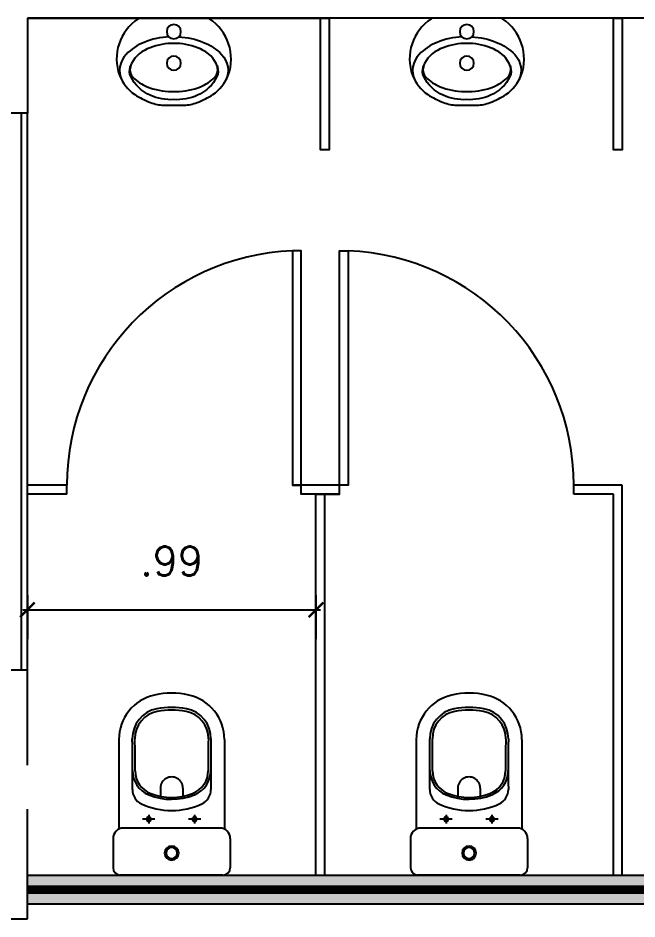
# Model space of a CAD drawing. Extents: x 100 to 738, y -85 to 470.
# Drawn here: x 617.116 to 619.229, y 459.062 to 462.137 of the extents above; entities that cross this region are included whole.
import ezdxf

# ---------------------------------------------------------------- set-up
doc = ezdxf.new("R2010")
doc.units = 0
doc.header["$PDMODE"] = 3
doc.header["$PDSIZE"] = 0.2
doc.linetypes.add('1235-1022-BB-AG_PCA_RELOGIO_E_EMP-TAG-MAT-LAYOUT-PROP-SUBSOLO$0$2458-19-BB-EMPRESA-CEILANDIA-EP-MAT-LAYOUT-PROPOSTO$0$HIDDEN2', pattern=[0.1875, 0.125, -0.0625])
doc.linetypes.add('CONTINU', pattern=[0])
doc.layers.get('0').update_dxf_attribs({"linetype": 'CONTINUOUS'})
doc.layers.get('DEFPOINTS').update_dxf_attribs({"linetype": 'CONTINUOUS'})
for name, color, linetype in [('A102', 2, 'CONTINUOUS'), ('ARQ-ALV', 6, 'CONTINUOUS'), ('ARQ-CON', 10, 'CONTINUOUS'), ('ARQ-FOR', 1, 'CONTINUOUS'), ('ARQ-GES', 4, 'CONTINUOUS'), ('GRF-CTA', 8, 'CONTINUOUS'), ('GRF-HTC', 253, 'CONTINUOUS')]:
    doc.layers.add(name, color=color, linetype=linetype)
doc.styles.add('ROMANS', font='romans.shx')
doc.dimstyles.new('COTA2', dxfattribs={"dimscale": 0, "dimtxt": 0.1, "dimasz": 0.05, "dimexe": 0.1, "dimexo": 0.05, "dimgap": 0.1, "dimtad": 1, "dimzin": 5, "dimtxsty": 'ROMANS', "dimblk": 'ARCHTICK', "dimcen": -0.5, "dimdle": 0.015, "dimclrd": 8, "dimclre": 8, "dimclrt": 9, "dimazin": 3, "dimtfac": 1, "dimtix": 1, "dimtmove": 1, "dimatfit": 3, "dimldrblk": 'DOT', "dimfxl": 0.05, "dimfxlon": 1, "dimtvp": 1.666667, "dimtzin": 4})

# ---------------------------------------------------------------- blocks, each defined once
blk = doc.blocks.new('_ArchTick')
at = {"color": 0, "linetype": 'ByBlock', "const_width": 0.15}
blk.add_lwpolyline([(-0.5, -0.5), (0.5, 0.5)], dxfattribs=at)
blk = doc.blocks.new('*D95')
at = {"color": 8, "lineweight": -2, "transparency": 16777216}
for p, q in [((726.8798, 482.081), (726.8798, 481.931)), ((727.8648, 482.081), (727.8648, 481.931)), ((726.8648, 482.031), (727.8798, 482.031))]:
    blk.add_line(p, q, dxfattribs=at)
at = {"layer": 'DEFPOINTS', "color": 0, "transparency": 16777216}
for p in [(726.8798, 482.3174), (727.8648, 482.2887), (727.8648, 482.031)]:
    blk.add_point(p, dxfattribs=at)
at = {"color": 8, "linetype": 'ByBlock', "lineweight": -2, "transparency": 16777216, "xscale": 0.05, "yscale": 0.05, "zscale": 0.05, "rotation": 180}
blk.add_blockref('_ArchTick', (726.8798, 482.031), dxfattribs=at)
at = {"color": 8, "linetype": 'ByBlock', "lineweight": -2, "transparency": 16777216, "xscale": 0.05, "yscale": 0.05, "zscale": 0.05}
blk.add_blockref('_ArchTick', (727.8648, 482.031), dxfattribs=at)
at = {"color": 9, "transparency": 16777216, "insert": (727.3723, 482.1977), "char_height": 0.1, "attachment_point": 5, "style": 'ROMANS'}
blk.add_mtext('\\A1;.99', dxfattribs=at)
blk = doc.blocks.new('_DOT')
at = {"color": 0, "linetype": 'ByBlock'}
blk.add_line((-0.5, 0), (-1, 0), dxfattribs=at)
at = {"color": 0, "linetype": 'ByBlock', "const_width": 0.5}
blk.add_lwpolyline([(-0.25, 0, 1), (0.25, 0, 1)], format="xyb", close=True, dxfattribs=at)
blk = doc.blocks.new('7052517_p')
at = {"linetype": 'CONTINU'}
for points in [[(-0.175, 0, 0.41421), (-0.2, -0.025)], [(0.2, -0.025, 0.414209), (0.175, 0)], [(0, -0.051, 1), (0, -0.099)], [(0, -0.056, 1), (0, -0.094)], [(0, -0.099, 1), (0, -0.051)], [(0, -0.094, 1), (0, -0.056)], [(-0.2, -0.1249, 0.415944), (-0.1649, -0.16)], [(0.1649, -0.16, 0.415417), (0.2, -0.1249)], [(-0.0783, -0.1832, 1), (-0.0783, -0.1983)], [(-0.0783, -0.1983, 1), (-0.0783, -0.1832)], [(0.0783, -0.1832, 1), (0.0783, -0.1983)], [(0.0783, -0.1983, 1), (0.0783, -0.1832)], [(-0.1033, -0.2431, 0.295956), (-0.1341, -0.2921)], [(0.1032, -0.243, 0.221331), (-0.1033, -0.2431)], [(0.1341, -0.2923, 0.298002), (0.1032, -0.243)], [(-0.0782, -0.2739, 0.307044), (-0.1335, -0.357)], [(0.0781, -0.2738, 0.196764), (-0.0782, -0.2739)], [(0.0711, -0.2778, 0.184122), (-0.0713, -0.2779)], [(0.1335, -0.3571, 0.307667), (0.0781, -0.2738)], [(-0.1342, -0.4648, 0.00802), (-0.1341, -0.2921)], [(-0.0713, -0.2779, 0.312272), (-0.1246, -0.3555)], [(-0.0383, -0.2964, 1.000728), (0.0383, -0.2965)], [(0.1246, -0.3555, 0.313574), (0.0711, -0.2778)], [(0.1341, -0.2923, 0.008004), (0.1342, -0.4645)], [(-0.1253, -0.465, 0.00507), (-0.1246, -0.3555)], [(0.1246, -0.3555, 0.00507), (0.1253, -0.4649)], [(-0.1802, -0.4623, 0.35064), (-0.0587, -0.6142)], [(-0.1342, -0.4648, 0.365737), (-0.0506, -0.5671)], [(-0.1253, -0.465, 0.365738), (-0.0491, -0.5584)], [(0.0489, -0.5584, 0.366289), (0.1253, -0.4649)], [(0.0506, -0.5671, 0.367045), (0.1342, -0.4645)], [(0.0587, -0.6142, 0.35064), (0.1802, -0.4623)], [(-0.0506, -0.5671, 0.09251), (0.0506, -0.5671)], [(-0.0491, -0.5584, 0.09259), (0.0489, -0.5584)], [(-0.0587, -0.6142, 0.111411), (0.0587, -0.6142)]]:
    blk.add_lwpolyline(points, format="xyb", dxfattribs=at)
for points in [[(-0.175, 0), (0.1773, 0)], [(-0.2, -0.1249), (-0.2, -0.025)], [(0.2, -0.1249), (0.2, -0.025)], [(-0.1802, -0.4623), (-0.1802, -0.1565)], [(-0.1649, -0.16), (0.1649, -0.16)], [(0.1802, -0.4623), (0.1802, -0.1565)], [(-0.0383, -0.2964), (-0.0383, -0.2684)], [(0.0383, -0.2975), (0.0383, -0.2684)]]:
    blk.add_lwpolyline(points, dxfattribs=at)
for points in [[(-0.0783, -0.2056), (-0.0783, -0.176)], [(0.0783, -0.2056), (0.0783, -0.176)], [(-0.0998, -0.1908), (-0.0571, -0.1908)], [(0.0571, -0.1908), (0.0998, -0.1908)]]:
    blk.add_lwpolyline(points)
blk = doc.blocks.new('W-MIC-PB')
for points in [[(0, -0.298), (-0.0017, -0.298, -0.008051), (-0.0349, -0.2975, -0.08407), (-0.0793, -0.2885, -0.022672), (-0.1076, -0.2761, -0.027927), (-0.1336, -0.2614, -0.144523), (-0.1855, -0.1956, -0.34805), (-0.1216, -0.003, -0.162816), (-0.113, 0), (0, 0), (0.113, 0, -0.162816), (0.1216, -0.003, -0.34805), (0.1855, -0.1956, -0.144523), (0.1336, -0.2614, -0.027927), (0.1076, -0.2761, -0.022672), (0.0793, -0.2885, -0.08407), (0.0349, -0.2975, -0.008051), (0.0017, -0.298)], [(0, -0.2504), (-0.0079, -0.2505, -0.102017), (-0.0914, -0.2346, -0.100634), (-0.139, -0.2026, -0.31043), (-0.1465, -0.1609, -0.029837), (-0.1445, -0.1551, -0.193887), (-0.0811, -0.1019, -0.096635), (0, -0.0867, -0.096635), (0.0811, -0.1019, -0.193887), (0.1445, -0.1551, -0.029837), (0.1465, -0.1609, -0.31043), (0.139, -0.2026, -0.100634), (0.0914, -0.2346, -0.102017), (0.0079, -0.2505)]]:
    blk.add_lwpolyline(points, format="xyb", close=True)
for points in [[(-0.0162, -0.0648, 0.100603), (-0.1014, -0.0831, 0.114611), (-0.1632, -0.1247, 0.309836), (-0.1775, -0.2124, 0.309836)], [(0.0162, -0.0648, -0.100603), (0.1014, -0.0831, -0.114611), (0.1632, -0.1247, -0.309836), (0.1775, -0.2124, -0.309836)], [(-0.1476, -0.1636), (-0.1487, -0.1672, 0.189039), (-0.147, -0.1994, 0.189014), (-0.0807, -0.2635, 0.116802), (0, -0.2787, 0.116802), (0.0807, -0.2635, 0.189014), (0.147, -0.1994, 0.189039), (0.1487, -0.1672), (0.1476, -0.1636)]]:
    blk.add_lwpolyline(points, format="xyb")
for centre in [(0, -0.0466), (0, -0.1541)]:
    blk.add_circle(centre, 0.0243)
blk = doc.blocks.new('BASE ARQ')
at = {"layer": 'GRF-HTC'}
h = blk.add_hatch(color=82, dxfattribs=at)
h.dxf.hatch_style = 1
h.paths.add_polyline_path([(726.8798, 481.126), (730.67, 481.126), (730.67, 481.026), (726.8798, 481.026)])
blk.add_line((726.8798, 481.126), (728.8798, 481.126))
at = {"layer": 'A102', "linetype": 'Continuous', "ltscale": 0.01}
for p, q in [((726.8598, 481.826), (726.8598, 483.726)), ((726.8798, 481.826), (726.8798, 483.726))]:
    blk.add_line(p, q, dxfattribs=at)
at = {"layer": 'ARQ-ALV'}
for p, q in [((730.67, 484.051), (726.8798, 484.051)), ((726.8798, 484.051), (726.8798, 483.726)), ((726.8798, 483.726), (726.7298, 483.726)), ((726.8798, 481.8257), (726.7298, 481.8257)), ((726.8798, 481.501), (726.8798, 481.8257)), ((726.8798, 480.976), (726.8798, 481.351)), ((726.7298, 480.976), (726.8798, 480.976))]:
    blk.add_line(p, q, dxfattribs=at)
at = {"layer": 'ARQ-CON'}
for p, q in [((727.0148, 482.4561), (726.8798, 482.4561)), ((727.0148, 482.426), (727.0148, 482.4561)), ((727.9749, 482.456), (727.7848, 482.456)), ((728.7448, 482.426), (728.7448, 482.4561)), ((728.9098, 482.456), (728.7448, 482.456)), ((728.9098, 481.126), (728.9098, 482.456)), ((727.0148, 482.4261), (726.8798, 482.4261)), ((727.9448, 482.426), (727.8148, 482.426)), ((727.8648, 481.126), (727.8648, 482.426)), ((727.8648, 482.426), (727.8948, 482.426)), ((727.8948, 481.126), (727.8948, 482.426)), ((728.8798, 482.426), (728.7448, 482.426)), ((728.8798, 481.126), (728.8798, 482.426))]:
    blk.add_line(p, q, dxfattribs=at)
for points in [[(727.8798, 484.051), (727.9098, 484.051), (727.9098, 483.601), (727.8798, 483.601)], [(728.8798, 484.051), (728.9098, 484.051), (728.9098, 483.601), (728.8798, 483.601)]]:
    blk.add_lwpolyline(points, close=True, dxfattribs=at)
for points in [[(727.8148, 482.456), (727.8148, 483.256), (727.7848, 483.256), (727.7848, 482.456), (727.8148, 482.456)], [(727.9448, 482.456), (727.9448, 483.256), (727.9748, 483.256), (727.9749, 482.456), (727.9448, 482.456)], [(727.8648, 482.426), (727.8148, 482.426), (727.8148, 482.456)], [(727.8948, 482.426), (727.9448, 482.426), (727.9448, 482.456)]]:
    blk.add_lwpolyline(points, dxfattribs=at)
for centre, start, end in [((727.8154, 482.4561), 92.1851, 180), ((727.9443, 482.4561), 0, 87.8149)]:
    blk.add_arc(centre, 0.8005, start, end, dxfattribs=at)
at = {"layer": 'ARQ-GES'}
blk.add_lwpolyline([(726.8798, 481.126), (730.67, 481.126), (730.67, 481.026), (726.8798, 481.026), (726.8798, 481.126)], dxfattribs=at)
at = {"layer": 'GRF-CTA', "color": 30, "linetype": '1235-1022-BB-AG_PCA_RELOGIO_E_EMP-TAG-MAT-LAYOUT-PROP-SUBSOLO$0$2458-19-BB-EMPRESA-CEILANDIA-EP-MAT-LAYOUT-PROPOSTO$0$HIDDEN2', "const_width": 0.03}
blk.add_lwpolyline([(730.6699, 481.076), (726.8798, 481.076)], dxfattribs=at)
at = {"layer": 'ARQ-CON', "xscale": -1}
for p in [(727.3798, 484.051), (728.3798, 484.051)]:
    blk.add_blockref('W-MIC-PB', p, dxfattribs=at)
at = {"layer": 'ARQ-CON', "rotation": 180}
for p in [(727.3723, 481.126), (728.3873, 481.126)]:
    blk.add_blockref('7052517_p', p, dxfattribs=at)
dim = blk.add_linear_dim(base=(727.8648372641, 482.0310011548), p1=(726.8798372641, 482.3173744917), p2=(727.8648372641, 482.288737158), dimstyle='COTA2', override={"dimscale": 1, "dimarcsym": 1})
dim.commit()
dim.dimension.update_dxf_attribs({"geometry": '*D95', "text_midpoint": (727.3723372641, 482.1976678215)})

msp = doc.modelspace()

# ---------------------------------------------------------------- linework, layer by layer
at = {"layer": 'ARQ-FOR'}
msp.add_line((617.1482, 462.1367), (618.1482, 462.1367), dxfattribs=at)

# ---------------------------------------------------------------- block references
msp.add_blockref('BASE ARQ', (-109.7317, -21.9142))

doc.saveas('drawing.dxf')
